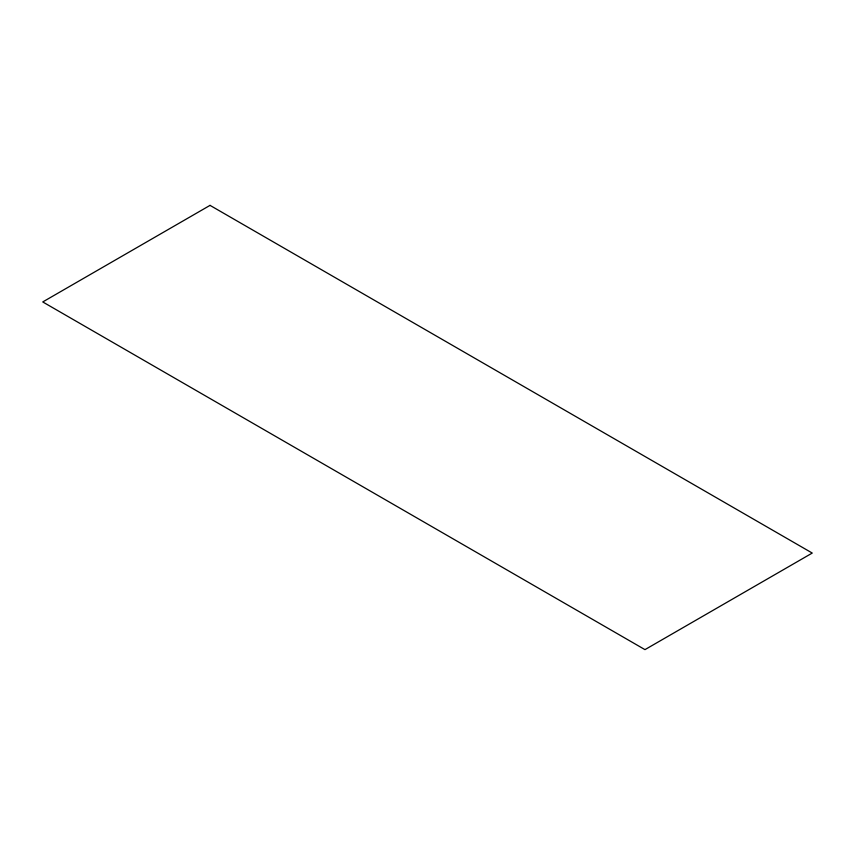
<?xml version="1.0" encoding="UTF-8"?>
<svg xmlns="http://www.w3.org/2000/svg" width="855" height="855" viewBox="0 0 855 855"><rect width="100%" height="100%" fill="white"/><g stroke="black" fill="none" stroke-linecap="round" stroke-linejoin="round"><path stroke-width="1.28" d="M210.031 205.371L42.75 301.943L644.969 649.629L812.25 553.057L210.031 205.371"/></g></svg>
